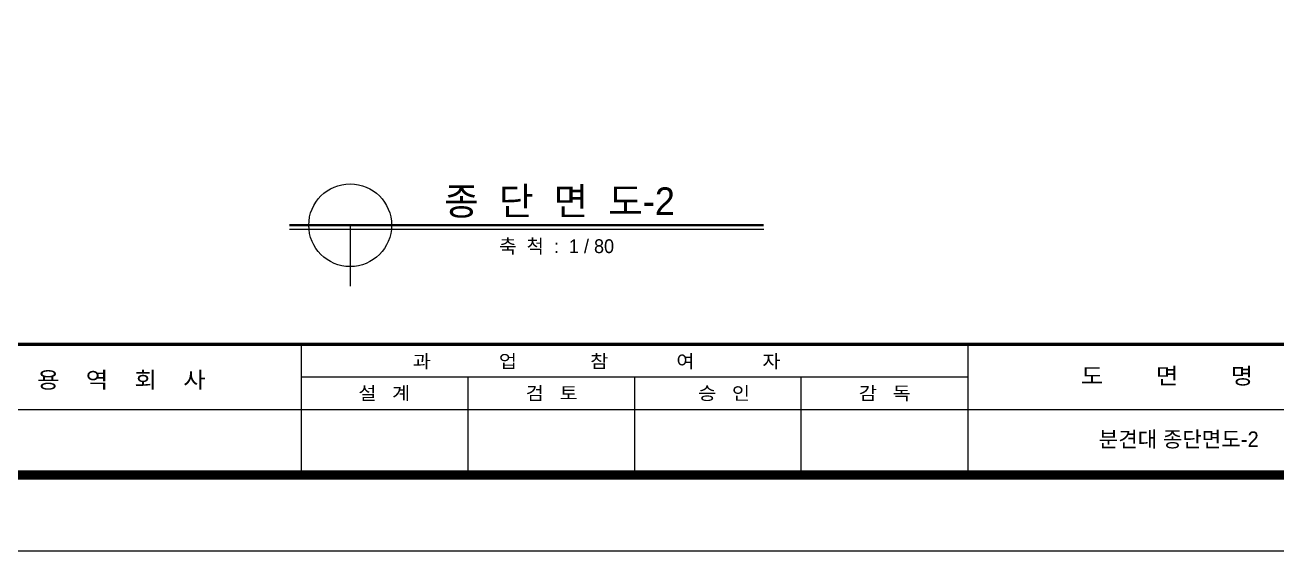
# Model space of a CAD drawing. Extents: x 257532 to 291172, y -129942 to -106182.
# Drawn here: x 268897 to 283416, y -129942 to -123840 of the extents above; entities that cross this region are included whole.
import ezdxf

# ---------------------------------------------------------------- set-up
doc = ezdxf.new("R2010")
doc.units = 0
doc.header["$LTSCALE"] = 50
doc.header["$MEASUREMENT"] = 0
for name, color, linetype in [('COR', 4, 'CONTINUOUS'), ('DIM', 7, 'CONTINUOUS'), ('HAT', 5, 'CONTINUOUS'), ('TEX', 7, 'CONTINUOUS'), ('TEXT', 7, 'CONTINUOUS'), ('WAL', 3, 'CONTINUOUS')]:
    doc.layers.add(name, color=color, linetype=linetype)
doc.styles.add('HY울릉도M', font='HYWULM_0.TTF')
doc.styles.add('title', font='HYWULB_0.TTF', dxfattribs={"width": 0.6})
doc.styles.add('현창', font='HYWULM_0.TTF')

# ---------------------------------------------------------------- blocks, each defined once
blk = doc.blocks.new('20')
at = {"layer": 'COR', "linetype": 'Continuous'}
for p, q in [((262847, -53606), (262847, -57398)), ((282175, -53606), (282175, -57398)), ((282175, -54554), (262847, -54554)), ((308324, -55502), (230424, -55502)), ((308324, -55502), (230424, -55502))]:
    blk.add_line(p, q, dxfattribs=at)
at = {"layer": 'COR'}
for p, q in [((267679, -54554), (267679, -57398)), ((272511, -54554), (272511, -57398)), ((277343, -57398), (277343, -54554))]:
    blk.add_line(p, q, dxfattribs=at)
at = {"layer": 'COR', "linetype": 'Continuous', "const_width": 270}
blk.add_lwpolyline([(230424, -2398), (230424, -57398), (308324, -57398), (308324, -2398)], close=True, dxfattribs=at)
at = {"layer": 'COR', "linetype": 'Continuous', "const_width": 94.8}
blk.add_lwpolyline([(308324, -53606), (230424, -53606)], dxfattribs=at)
at = {"layer": 'HAT'}
blk.add_line((226424, -59598), (310524, -59598), dxfattribs=at)
at = {"layer": 'WAL', "linetype": 'Continuous', "style": 'HY울릉도M', "width": 1.1}
for s, height, p in [('과             업              참             여             자', 379.48, (266081, -54287)), ('용    역    회    사', 474.35, (255184, -54873)), ('도        면        명', 474.35, (285449, -54755)), ('설   계', 379.5, (264501, -55211)), ('검   토', 379.5, (269356, -55211)), ('승   인', 379.5, (274355, -55211)), ('감   독', 379.5, (279013, -55211))]:
    blk.add_text(s, height=height, dxfattribs=at).set_placement(p)

msp = doc.modelspace()

# ---------------------------------------------------------------- linework, layer by layer
at = {"layer": 'DIM'}
for p, q in [((272668.04854, -126162.71069), (272668.04854, -126871.28212)), ((271962.86205, -126208.42497), (277464.49107, -126208.42497))]:
    msp.add_line(p, q, dxfattribs=at)
msp.add_circle((272668.04854, -126162.71069), 480, dxfattribs=at)
at = {"layer": 'TEX', "const_width": 27.42857}
msp.add_lwpolyline([(271961.38188, -126162.71069), (277461.77857, -126162.71069)], dxfattribs=at)

# ---------------------------------------------------------------- block references
at = {"layer": 'WAL', "xscale": 0.4000000000232831, "yscale": 0.4000000000232831, "zscale": 0.4000000000000001}
msp.add_blockref('20', (166961.78053, -106102.54601), dxfattribs=at)

# ---------------------------------------------------------------- texts
at = {"layer": 'TEX', "style": 'title'}
msp.add_text('  종  단  면  도-2', height=320, dxfattribs=at).set_placement((273525.42162, -126043.1917))
at = {"layer": 'TEXT', "style": '현창'}
msp.add_text('축  척  :  1 / 80', height=160, dxfattribs=at).set_placement((274396.25251, -126485.89057))
at = {"layer": 'WAL', "style": 'HY울릉도M'}
msp.add_text('분견대 종단면도-2', height=180, dxfattribs=at).set_placement((281349.38256, -128735.46027))

doc.saveas('drawing.dxf')
